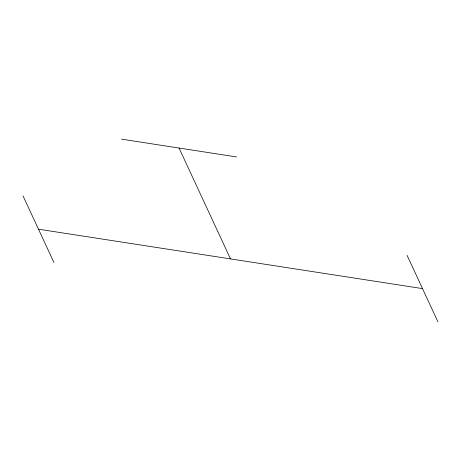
<?xml version="1.0" encoding="UTF-8"?>
<svg xmlns="http://www.w3.org/2000/svg" width="461" height="461" viewBox="0 0 461 461"><rect width="100%" height="100%" fill="white"/><g stroke="black" fill="none" stroke-linecap="round" stroke-linejoin="round"><path stroke-width="0.69" d="M121.445 139.136L236.654 156.959M38.488 229.198L422.512 288.609M407.08 255.354L437.95 321.864M179.052 148.044L230.5 258.903M23.05 195.942L53.92 262.459"/></g></svg>
